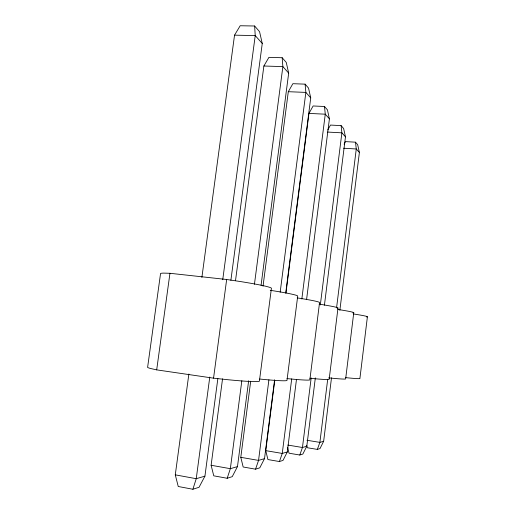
<?xml version="1.0" encoding="UTF-8"?>
<svg xmlns="http://www.w3.org/2000/svg" width="515" height="515" viewBox="0 0 515 515"><rect width="100%" height="100%" fill="white"/><g stroke="black" fill="none" stroke-linecap="round" stroke-linejoin="round"><path stroke-width="0.77" d="M367.395 316.834L359.914 378.409A37.241 1.262 7.4 0 1 345.623 377.63M353.76 312.766L345.655 378.802A39.919 1.455 7.4 0 1 328.647 377.862M311.176 377.913L302.453 447.496L299.788 455.022L289.037 453.213L287.608 447.2M320.324 304.919L341.883 132.838L341.11 125.615L330.476 125.068L327.804 129.935M299.788 455.022L302.865 454.037L306.798 446.222L315.341 377.894M324.424 305.215L345.468 136.855L343.627 128.518L341.11 125.615M327.688 379.413L319.879 442.379L317.349 449.402L307.275 447.735L306.728 445.417M336.578 307.738L356.271 148.983L355.492 142.179L345.52 141.612L344.11 144.219M337.988 308.067L329.169 379.259A43.028 1.693 7.3 0 1 309.876 378.235M317.349 449.402L320.021 448.546L323.652 441.271L331.506 377.778M339.861 310.294L359.386 152.485L357.687 144.709L355.492 142.179M291.709 378.853L282.252 453.432L279.433 461.543L267.916 459.56L265.766 450.644L274.746 380.534M301.835 299.009L325.268 114.188L324.502 106.489L313.12 105.974L308.961 113.409L285.941 293.151M279.433 461.543L283.018 460.391L287.306 451.945L296.453 379.619M306.586 299.498L329.42 118.849L327.424 109.849L324.502 106.489M268.907 379.832L258.549 460.397L255.562 469.184L243.164 466.996L240.795 457.326L250.683 381.248M280.166 292.224L305.852 92.404L305.112 84.151L292.868 83.694L288.303 91.696L263.03 286.224M255.562 469.184L259.792 467.826L264.51 458.646L274.611 379.78M285.741 292.932L310.732 97.876L308.543 88.104L305.112 84.151M222.544 378.828L211.118 465.264L213.757 475.828L227.186 478.268L232.239 476.652L237.479 466.59L248.648 380.746M261.066 285.304L288.677 73.117L286.256 62.431L282.181 57.738L268.927 57.358L263.873 66.01L235.522 280.566M241.831 380.778L230.347 468.682L227.186 478.268M254.436 284.306L282.87 66.609L282.181 57.738M209.779 377.051L196.241 478.705L192.88 489.25L178.248 486.501L175.28 474.849L188.87 374.012M222.738 279.722L255.234 35.593L254.629 26.001L240.19 25.75L234.537 35.162L201.886 277.418M213.551 378.171L226.658 279.497L239.546 281.415A56.051 3.013 7.5 0 1 271.424 288.22L259.406 381.171A56.457 2.89 7.1 0 1 226.606 379.587L213.551 378.171L156.689 369.873L150.631 368.508A56.457 2.89 7.1 0 1 147.605 367.375L160.564 273.478A56.051 3.013 7.5 0 1 163.776 273.111L169.95 273.291L226.658 279.497M192.88 489.25L199.041 487.28L204.931 476.15L217.858 378.577M230.881 280.302L262.257 43.472L259.56 31.679L254.629 26.001M156.689 369.873L169.95 273.291M204.931 476.15L196.241 478.705L175.28 474.849M237.479 466.59L230.347 468.682L211.118 465.264M264.51 458.646L258.549 460.397L240.795 457.326M287.306 451.945L282.252 453.432L265.766 450.644M306.798 446.222L302.453 447.496L287.84 445.069M323.652 441.271L319.879 442.379L306.979 440.274M234.537 35.162L255.234 35.593L262.257 43.472M263.873 66.01L282.87 66.609L288.677 73.117M288.303 91.696L305.852 92.404L310.732 97.876M308.961 113.409L325.268 114.188L329.42 118.849M327.463 132.059L341.883 132.838L345.468 136.855M343.576 148.23L356.271 148.983L359.386 152.485M353.432 313.95A37.067 1.326 7.2 0 1 366.474 316.944M259.624 379.027A51.088 2.382 7.2 0 0 286.984 380.418L297.715 296.054A50.753 2.485 7.4 0 0 270.266 290.312M337.937 309.47A39.719 1.526 7.2 0 1 352.878 312.92M286.958 378.589A46.691 1.996 7.3 0 0 309.869 379.787L319.558 302.569A46.414 2.086 7.3 0 0 297.219 297.895M319.171 304.14A42.797 1.77 7.3 0 1 337.171 308.266"/></g></svg>
